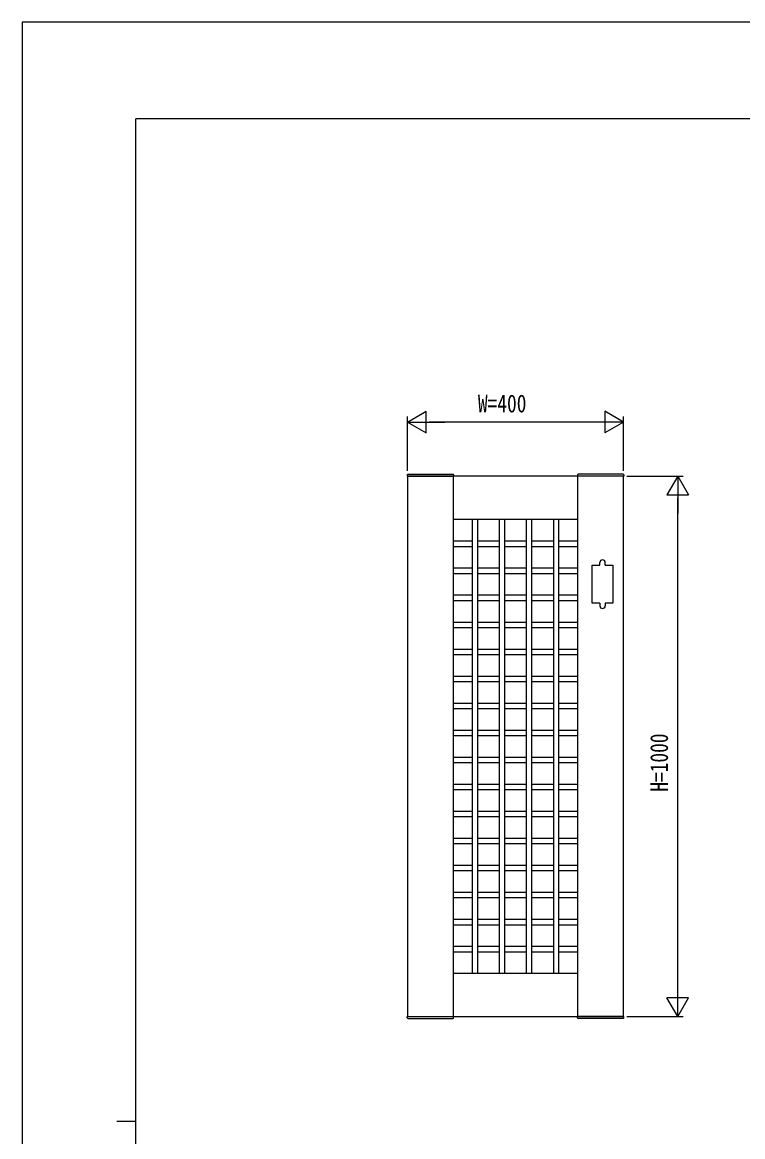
# Model space of a CAD drawing. Units: millimetres on the paper. Extents: x -297 to 297, y -210 to 210.
# Drawn here: x -297 to -163.7, y 3.8 to 210 of the extents above; entities that cross this region are included whole.
import ezdxf
from ezdxf.enums import TextEntityAlignment as Align

# ---------------------------------------------------------------- set-up
doc = ezdxf.new("R2010")
doc.units = ezdxf.units.MM
for name, color, linetype in [('0-2_YKK_A1', 4, 'Continuous'), ('0-3_YKK_D', 6, 'Continuous'), ('0-4_YKK_ZWAK', 7, 'Continuous')]:
    doc.layers.add(name, color=color, linetype=linetype)
doc.styles.add('ＭＳ ゴシック', font='')
doc.styles.get('ＭＳ ゴシック').set_extended_font_data('MS Gothic')

msp = doc.modelspace()

# ---------------------------------------------------------------- linework, layer by layer
at = {"layer": '0-2_YKK_A1'}
for p, q in [((-225.791, 126.287), (-225.804, 126.032)), ((-225.804, 126.032), (-217.204, 126.032)), ((-185.754, 126.032), (-225.754, 126.032)), ((-225.691, 126.382), (-217.318, 126.382)), ((-217.254, 26.032), (-217.254, 126.032)), ((-217.218, 126.287), (-217.204, 126.032)), ((-194.291, 126.287), (-194.304, 126.032)), ((-185.704, 126.032), (-194.304, 126.032)), ((-194.254, 26.032), (-194.254, 126.032)), ((-185.818, 126.382), (-194.191, 126.382)), ((-185.718, 126.287), (-185.704, 126.032)), ((-217.254, 118.032), (-194.254, 118.032)), ((-213.754, 118.032), (-213.754, 34.032)), ((-212.754, 34.032), (-212.754, 118.032)), ((-208.754, 118.032), (-208.754, 34.032)), ((-207.754, 34.032), (-207.754, 118.032)), ((-203.754, 118.032), (-203.754, 34.032)), ((-202.754, 34.032), (-202.754, 118.032)), ((-198.754, 118.032), (-198.754, 34.032)), ((-197.754, 34.032), (-197.754, 118.032)), ((-217.254, 114.032), (-213.754, 114.032)), ((-217.254, 114.032), (-213.754, 114.032)), ((-212.754, 114.032), (-208.754, 114.032)), ((-212.754, 114.032), (-208.754, 114.032)), ((-207.754, 114.032), (-203.754, 114.032)), ((-207.754, 114.032), (-203.754, 114.032)), ((-202.754, 114.032), (-198.754, 114.032)), ((-202.754, 114.032), (-198.754, 114.032)), ((-197.754, 114.032), (-194.254, 114.032)), ((-197.754, 114.032), (-194.254, 114.032)), ((-217.254, 113.032), (-213.754, 113.032)), ((-217.254, 113.032), (-213.754, 113.032)), ((-212.754, 113.032), (-208.754, 113.032)), ((-212.754, 113.032), (-208.754, 113.032)), ((-207.754, 113.032), (-203.754, 113.032)), ((-207.754, 113.032), (-203.754, 113.032)), ((-202.754, 113.032), (-198.754, 113.032)), ((-202.754, 113.032), (-198.754, 113.032)), ((-197.754, 113.032), (-194.254, 113.032)), ((-197.754, 113.032), (-194.254, 113.032)), ((-190.154, 109.532), (-190.154, 110.032)), ((-189.154, 109.532), (-189.154, 110.032)), ((-217.254, 109.032), (-213.754, 109.032)), ((-217.254, 109.032), (-213.754, 109.032)), ((-217.254, 108.032), (-213.754, 108.032)), ((-217.254, 108.032), (-213.754, 108.032)), ((-212.754, 109.032), (-208.754, 109.032)), ((-212.754, 109.032), (-208.754, 109.032)), ((-212.754, 108.032), (-208.754, 108.032)), ((-212.754, 108.032), (-208.754, 108.032)), ((-207.754, 109.032), (-203.754, 109.032)), ((-207.754, 109.032), (-203.754, 109.032)), ((-207.754, 108.032), (-203.754, 108.032)), ((-207.754, 108.032), (-203.754, 108.032)), ((-202.754, 109.032), (-198.754, 109.032)), ((-202.754, 109.032), (-198.754, 109.032)), ((-202.754, 108.032), (-198.754, 108.032)), ((-202.754, 108.032), (-198.754, 108.032)), ((-197.754, 109.032), (-194.254, 109.032)), ((-197.754, 109.032), (-194.254, 109.032)), ((-197.754, 108.032), (-194.254, 108.032)), ((-197.754, 108.032), (-194.254, 108.032)), ((-217.254, 104.032), (-213.754, 104.032)), ((-212.754, 104.032), (-208.754, 104.032)), ((-207.754, 104.032), (-203.754, 104.032)), ((-202.754, 104.032), (-198.754, 104.032)), ((-197.754, 104.032), (-194.254, 104.032)), ((-217.254, 103.032), (-213.754, 103.032)), ((-212.754, 103.032), (-208.754, 103.032)), ((-207.754, 103.032), (-203.754, 103.032)), ((-202.754, 103.032), (-198.754, 103.032)), ((-197.754, 103.032), (-194.254, 103.032)), ((-190.154, 102.532), (-190.154, 102.032)), ((-189.154, 102.532), (-189.154, 102.032)), ((-217.254, 99.032), (-213.754, 99.032)), ((-212.754, 99.032), (-208.754, 99.032)), ((-207.754, 99.032), (-203.754, 99.032)), ((-202.754, 99.032), (-198.754, 99.032)), ((-197.754, 99.032), (-194.254, 99.032)), ((-217.254, 98.032), (-213.754, 98.032)), ((-212.754, 98.032), (-208.754, 98.032)), ((-207.754, 98.032), (-203.754, 98.032)), ((-202.754, 98.032), (-198.754, 98.032)), ((-197.754, 98.032), (-194.254, 98.032)), ((-217.254, 94.032), (-213.754, 94.032)), ((-217.254, 93.032), (-213.754, 93.032)), ((-212.754, 94.032), (-208.754, 94.032)), ((-212.754, 93.032), (-208.754, 93.032)), ((-207.754, 94.032), (-203.754, 94.032)), ((-207.754, 93.032), (-203.754, 93.032)), ((-202.754, 94.032), (-198.754, 94.032)), ((-202.754, 93.032), (-198.754, 93.032)), ((-197.754, 94.032), (-194.254, 94.032)), ((-197.754, 93.032), (-194.254, 93.032)), ((-217.254, 89.032), (-213.754, 89.032)), ((-212.754, 89.032), (-208.754, 89.032)), ((-207.754, 89.032), (-203.754, 89.032)), ((-202.754, 89.032), (-198.754, 89.032)), ((-197.754, 89.032), (-194.254, 89.032)), ((-217.254, 88.032), (-213.754, 88.032)), ((-212.754, 88.032), (-208.754, 88.032)), ((-207.754, 88.032), (-203.754, 88.032)), ((-202.754, 88.032), (-198.754, 88.032)), ((-197.754, 88.032), (-194.254, 88.032)), ((-217.254, 84.032), (-213.754, 84.032)), ((-217.254, 83.032), (-213.754, 83.032)), ((-212.754, 84.032), (-208.754, 84.032)), ((-212.754, 83.032), (-208.754, 83.032)), ((-207.754, 84.032), (-203.754, 84.032)), ((-207.754, 83.032), (-203.754, 83.032)), ((-202.754, 84.032), (-198.754, 84.032)), ((-202.754, 83.032), (-198.754, 83.032)), ((-197.754, 84.032), (-194.254, 84.032)), ((-197.754, 83.032), (-194.254, 83.032)), ((-217.254, 79.032), (-213.754, 79.032)), ((-212.754, 79.032), (-208.754, 79.032)), ((-207.754, 79.032), (-203.754, 79.032)), ((-202.754, 79.032), (-198.754, 79.032)), ((-197.754, 79.032), (-194.254, 79.032)), ((-217.254, 78.032), (-213.754, 78.032)), ((-212.754, 78.032), (-208.754, 78.032)), ((-207.754, 78.032), (-203.754, 78.032)), ((-202.754, 78.032), (-198.754, 78.032)), ((-197.754, 78.032), (-194.254, 78.032)), ((-217.254, 74.032), (-213.754, 74.032)), ((-217.254, 73.032), (-213.754, 73.032)), ((-212.754, 74.032), (-208.754, 74.032)), ((-212.754, 73.032), (-208.754, 73.032)), ((-207.754, 74.032), (-203.754, 74.032)), ((-207.754, 73.032), (-203.754, 73.032)), ((-202.754, 74.032), (-198.754, 74.032)), ((-202.754, 73.032), (-198.754, 73.032)), ((-197.754, 74.032), (-194.254, 74.032)), ((-197.754, 73.032), (-194.254, 73.032)), ((-217.254, 69.032), (-213.754, 69.032)), ((-212.754, 69.032), (-208.754, 69.032)), ((-207.754, 69.032), (-203.754, 69.032)), ((-202.754, 69.032), (-198.754, 69.032)), ((-197.754, 69.032), (-194.254, 69.032)), ((-217.254, 68.032), (-213.754, 68.032)), ((-212.754, 68.032), (-208.754, 68.032)), ((-207.754, 68.032), (-203.754, 68.032)), ((-202.754, 68.032), (-198.754, 68.032)), ((-197.754, 68.032), (-194.254, 68.032)), ((-217.254, 64.032), (-213.754, 64.032)), ((-212.754, 64.032), (-208.754, 64.032)), ((-207.754, 64.032), (-203.754, 64.032)), ((-202.754, 64.032), (-198.754, 64.032)), ((-197.754, 64.032), (-194.254, 64.032)), ((-217.254, 63.032), (-213.754, 63.032)), ((-212.754, 63.032), (-208.754, 63.032)), ((-207.754, 63.032), (-203.754, 63.032)), ((-202.754, 63.032), (-198.754, 63.032)), ((-197.754, 63.032), (-194.254, 63.032)), ((-217.254, 59.032), (-213.754, 59.032)), ((-217.254, 58.032), (-213.754, 58.032)), ((-212.754, 59.032), (-208.754, 59.032)), ((-212.754, 58.032), (-208.754, 58.032)), ((-207.754, 59.032), (-203.754, 59.032)), ((-207.754, 58.032), (-203.754, 58.032)), ((-202.754, 59.032), (-198.754, 59.032)), ((-202.754, 58.032), (-198.754, 58.032)), ((-197.754, 59.032), (-194.254, 59.032)), ((-197.754, 58.032), (-194.254, 58.032)), ((-217.254, 54.032), (-213.754, 54.032)), ((-212.754, 54.032), (-208.754, 54.032)), ((-207.754, 54.032), (-203.754, 54.032)), ((-202.754, 54.032), (-198.754, 54.032)), ((-197.754, 54.032), (-194.254, 54.032)), ((-217.254, 53.032), (-213.754, 53.032)), ((-212.754, 53.032), (-208.754, 53.032)), ((-207.754, 53.032), (-203.754, 53.032)), ((-202.754, 53.032), (-198.754, 53.032)), ((-197.754, 53.032), (-194.254, 53.032)), ((-217.254, 49.032), (-213.754, 49.032)), ((-217.254, 48.032), (-213.754, 48.032)), ((-212.754, 49.032), (-208.754, 49.032)), ((-212.754, 48.032), (-208.754, 48.032)), ((-207.754, 49.032), (-203.754, 49.032)), ((-207.754, 48.032), (-203.754, 48.032)), ((-202.754, 49.032), (-198.754, 49.032)), ((-202.754, 48.032), (-198.754, 48.032)), ((-197.754, 49.032), (-194.254, 49.032)), ((-197.754, 48.032), (-194.254, 48.032)), ((-217.254, 44.032), (-213.754, 44.032)), ((-212.754, 44.032), (-208.754, 44.032)), ((-207.754, 44.032), (-203.754, 44.032)), ((-202.754, 44.032), (-198.754, 44.032)), ((-197.754, 44.032), (-194.254, 44.032)), ((-217.254, 43.032), (-213.754, 43.032)), ((-212.754, 43.032), (-208.754, 43.032)), ((-207.754, 43.032), (-203.754, 43.032)), ((-202.754, 43.032), (-198.754, 43.032)), ((-197.754, 43.032), (-194.254, 43.032)), ((-217.254, 39.032), (-213.754, 39.032)), ((-217.254, 38.032), (-213.754, 38.032)), ((-212.754, 39.032), (-208.754, 39.032)), ((-212.754, 38.032), (-208.754, 38.032)), ((-207.754, 39.032), (-203.754, 39.032)), ((-207.754, 38.032), (-203.754, 38.032)), ((-202.754, 39.032), (-198.754, 39.032)), ((-202.754, 38.032), (-198.754, 38.032)), ((-197.754, 39.032), (-194.254, 39.032)), ((-197.754, 38.032), (-194.254, 38.032)), ((-217.254, 34.032), (-194.254, 34.032)), ((-225.804, 26.032), (-217.204, 26.032)), ((-225.791, 25.777), (-225.804, 26.032)), ((-225.754, 26.032), (-185.754, 26.032)), ((-225.691, 25.682), (-217.318, 25.682)), ((-217.218, 25.777), (-217.204, 26.032)), ((-185.704, 26.032), (-194.304, 26.032)), ((-194.291, 25.777), (-194.304, 26.032)), ((-185.818, 25.682), (-194.191, 25.682)), ((-185.718, 25.777), (-185.704, 26.032))]:
    msp.add_line(p, q, dxfattribs=at)
for points in [[(-185.754, 26.032), (-185.754, 126.032), (-225.754, 126.032), (-225.754, 26.032)], [(-190.154, 102.532), (-191.554, 102.532), (-191.554, 109.532), (-190.154, 109.532)], [(-189.154, 109.532), (-187.754, 109.532), (-187.754, 102.532), (-189.154, 102.532)]]:
    msp.add_lwpolyline(points, dxfattribs=at)
for centre, radius, start, end in [((-225.691, 126.282), 0.1, 90, 177), ((-217.318, 126.282), 0.1, 3, 90), ((-194.191, 126.282), 0.1, 90, 177), ((-185.818, 126.282), 0.1, 3, 90), ((-189.654, 110.032), 0.5, 0, 180), ((-189.654, 102.032), 0.5, 180, 0), ((-225.691, 25.782), 0.1, 183, 270), ((-217.318, 25.782), 0.1, 270, 357), ((-194.191, 25.782), 0.1, 183, 270), ((-185.818, 25.782), 0.1, 270, 357)]:
    msp.add_arc(centre, radius, start, end, dxfattribs=at)
at = {"layer": '0-3_YKK_D'}
for p, q in [((-225.754, 136.032), (-222.29, 138.032)), ((-225.754, 127.032), (-225.754, 137.032)), ((-222.29, 134.032), (-222.29, 138.032)), ((-185.754, 136.032), (-189.218, 138.032)), ((-189.218, 138.032), (-189.218, 134.032)), ((-185.754, 127.032), (-185.754, 137.032)), ((-225.754, 136.032), (-222.29, 134.032)), ((-225.754, 136.032), (-218.826, 136.032)), ((-189.754, 136.032), (-221.754, 136.032)), ((-185.754, 136.032), (-192.683, 136.032)), ((-185.754, 136.032), (-189.218, 134.032)), ((-185.133, 126.032), (-174.754, 126.032)), ((-175.754, 126.032), (-177.754, 122.568)), ((-175.754, 126.032), (-173.754, 122.568)), ((-175.754, 126.032), (-175.754, 119.104)), ((-177.754, 122.568), (-173.754, 122.568)), ((-175.754, 30.032), (-175.754, 122.032)), ((-175.754, 26.032), (-175.754, 32.96)), ((-175.754, 26.032), (-177.754, 29.496)), ((-173.754, 29.496), (-177.754, 29.496)), ((-175.754, 26.032), (-173.754, 29.496)), ((-185.133, 26.032), (-174.754, 26.032))]:
    msp.add_line(p, q, dxfattribs=at)
at = {"layer": '0-4_YKK_ZWAK'}
for p, q in [((270.001, 192.15), (-275.999, 192.15)), ((-275.999, -178.85), (-275.999, 192.15)), ((-279.499, 6.65), (-275.999, 6.65))]:
    msp.add_line(p, q, dxfattribs=at)
msp.add_lwpolyline([(-297, -210), (297, -210), (297, 210), (-297, 210)], close=True, dxfattribs=at)

# ---------------------------------------------------------------- texts
at = {"layer": '0-3_YKK_D', "style": 'ＭＳ ゴシック', "width": 0.8}
msp.add_text('W=400', height=3.299, dxfattribs=at).set_placement((-212.714, 136.832), align=Align.BOTTOM_LEFT)
msp.add_text('H=1000', height=3.299, rotation=90, dxfattribs=at).set_placement((-176.554, 67.632), align=Align.BOTTOM_LEFT)

doc.saveas('drawing.dxf')
